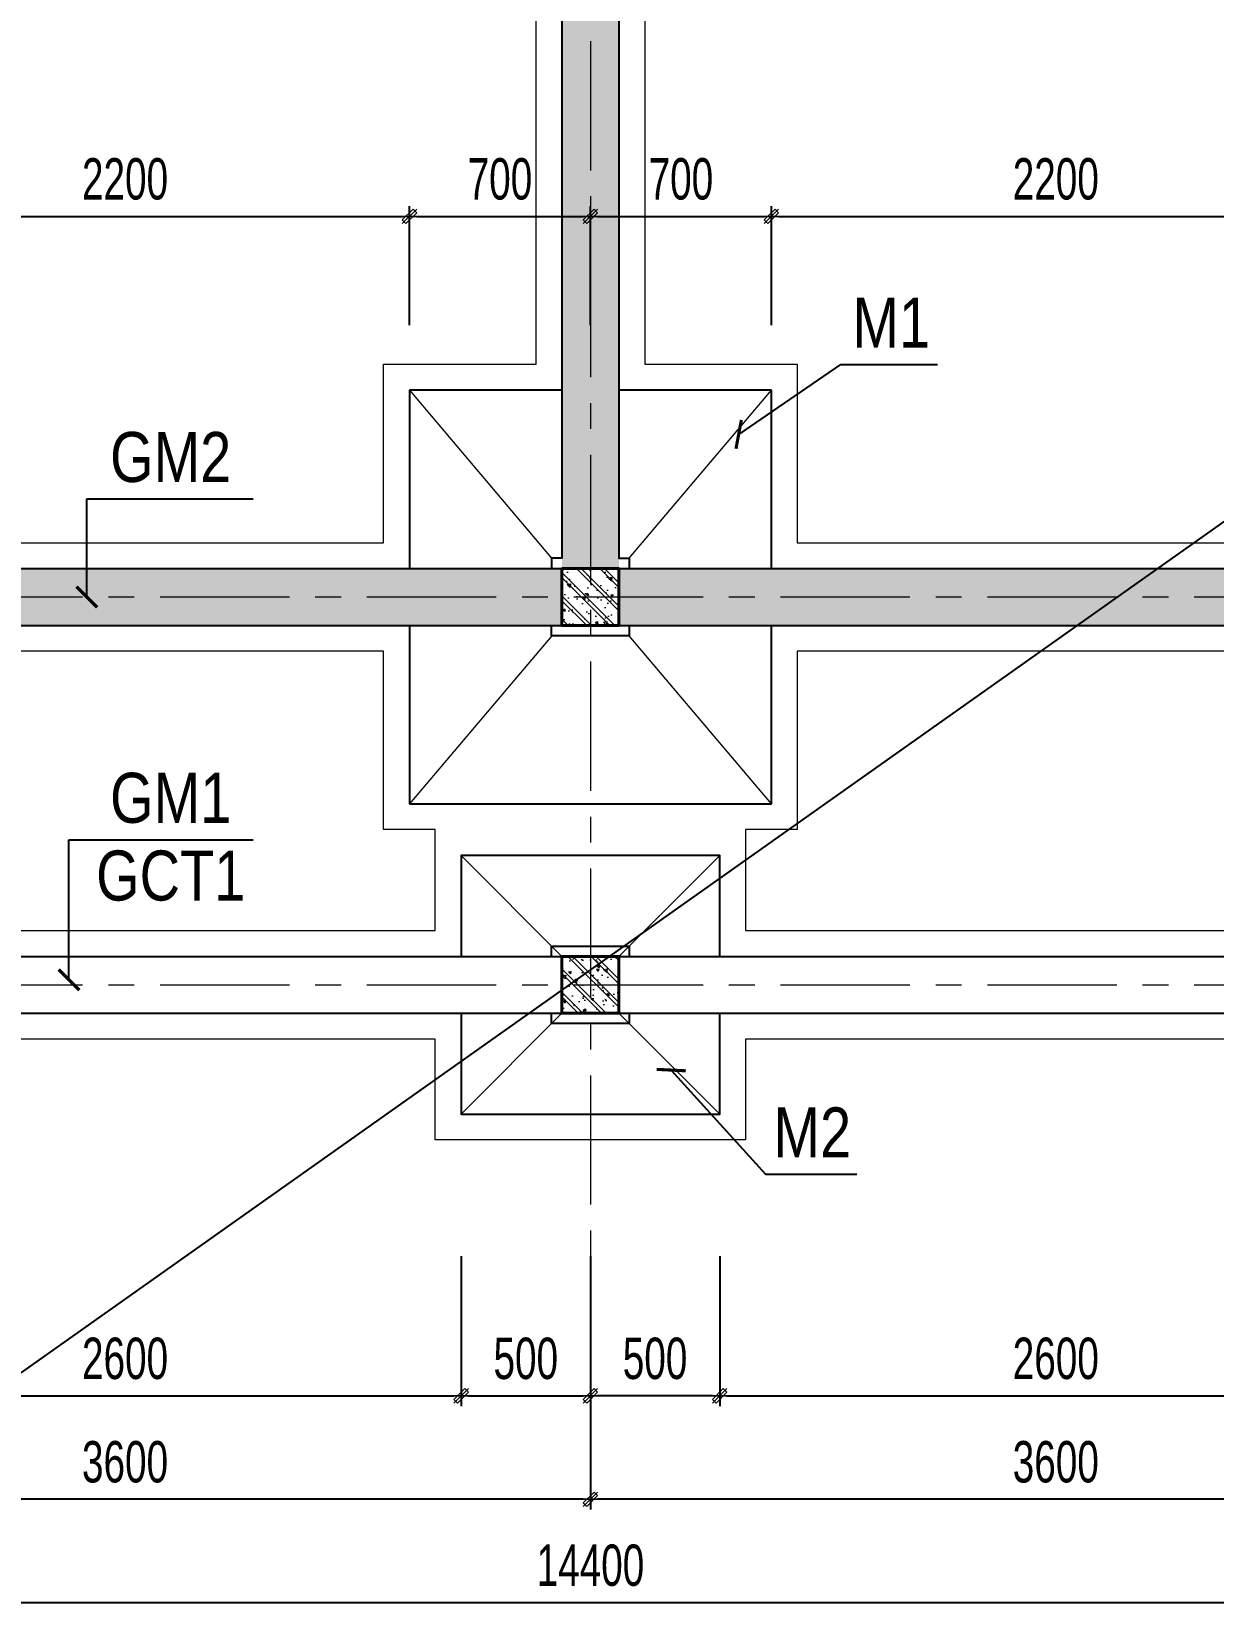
# Model space of a CAD drawing. Header units: millimetres. Extents: x -295047 to 29144, y -724756 to -246879.
# Drawn here: x -160552 to -155983, y -357223 to -351079 of the extents above; entities that cross this region are included whole.
import ezdxf
from ezdxf.enums import TextEntityAlignment as Align

# ---------------------------------------------------------------- set-up
doc = ezdxf.new("R2010")
doc.units = ezdxf.units.MM
doc.header["$MEASUREMENT"] = 0
doc.header["$PDMODE"] = 32
doc.linetypes.add('CENTERX2', pattern=[4, 2.5, -0.5, 0.5, -0.5])
doc.linetypes.add('DASHDOT', pattern=[1, 0.5, -0.25, 0, -0.25])
doc.layers.get('Defpoints').update_dxf_attribs({"color": 1})
doc.layers.add('KCS_Plotter', color=11, linetype='Continuous', plot=False)
for name, color, linetype, lineweight in [('LC Dim', 8, 'Continuous', 18), ('LC Hatch', 252, 'Continuous', 9), ('LC ISO', 153, 'Continuous', 13), ('LC Net dam2', 6, 'Continuous', 40), ('LC Net manh', 219, 'Continuous', 5), ('LC Net thay', 7, 'Continuous', 25), ('LC Net truc', 79, 'DASHDOT', 13), ('LC Text2', 7, 'Continuous', 25)]:
    doc.layers.add(name, color=color, linetype=linetype, lineweight=lineweight)
doc.styles.add('d-dim', font='VHARIALN_1.TTF')
doc.styles.add('HOATBIF', font='hoatbif.shx', dxfattribs={"width": 0.7})
doc.styles.add('T2', font='VHARIAL_1.TTF', dxfattribs={"width": 0.8})
doc.dimstyles.new('1-100', dxfattribs={"dimscale": 100, "dimtxt": 2.5, "dimasz": 0.35, "dimexe": 0.5, "dimexo": 0, "dimgap": 0.8, "dimtad": 1, "dimdec": 0, "dimzin": 0, "dimdsep": 46, "dimtxsty": 'HOATBIF', "dimblk1": 'DOT', "dimblk2": 'DOT', "dimsah": 1, "dimcen": -1, "dimdle": 1, "dimclrd": 256, "dimclre": 256, "dimclrt": 4, "dimadec": 3, "dimazin": 2, "dimtfac": 0.333333, "dimtdec": 0, "dimtix": 1, "dimtmove": 2, "dimatfit": 3, "dimldrblk": 'DOT', "dimfxl": 1, "dimtvp": 0.833333, "dimtolj": 1, "dimtzin": 0, "dimarcsym": 0})
doc.dimstyles.new('Vtk 1-100', dxfattribs={"dimtxt": 220, "dimasz": 80, "dimexe": 80, "dimexo": 0, "dimgap": 50, "dimtad": 1, "dimdec": 0, "dimzin": 0, "dimdsep": 46, "dimtxsty": 'd-dim', "dimblk1": 'ARCHTICK', "dimblk2": 'ARCHTICK', "dimsah": 1, "dimcen": 80, "dimdle": 80, "dimclrd": 256, "dimclre": 256, "dimclrt": 7, "dimadec": 0, "dimazin": 0, "dimtfac": 1, "dimtdec": 0, "dimtix": 1, "dimtmove": 0, "dimatfit": 3, "dimldrblk": 'ARCHTICK', "dimfxl": 1, "dimtolj": 1, "dimtzin": 0, "dimarcsym": 0})

# ---------------------------------------------------------------- blocks, each defined once
blk = doc.blocks.new('DOT')
at = {"layer": 'LC Dim'}
blk.add_line((-3, 0), (3, 0), dxfattribs=at)
at = {"layer": 'LC Dim', "color": 4}
blk.add_line((-1, -1), (1, 1), dxfattribs=at)
blk.add_lwpolyline([(0.5, 1), (-1, -0.5), (-0.5, -1), (1, 0.5)], close=True, dxfattribs=at)
blk = doc.blocks.new('*D172')
at = {"layer": 'Defpoints', "color": 0, "ltscale": 2, "transparency": 16777216}
for p in [(-161491.5, -355814.5), (-158891.5, -355814.5), (-158891.5, -356355.4)]:
    blk.add_point(p, dxfattribs=at)
at = {"layer": 'LC Dim', "lineweight": -2, "ltscale": 2, "transparency": 16777216}
for p, q in [((-161491.5, -355814.5), (-161491.5, -356395.4)), ((-158891.5, -355814.5), (-158891.5, -356395.4)), ((-161463.5, -356355.4), (-158919.5, -356355.4))]:
    blk.add_line(p, q, dxfattribs=at)
at = {"layer": 'LC Dim', "lineweight": -2, "ltscale": 2, "transparency": 16777216, "xscale": 28, "yscale": 28, "zscale": 28, "rotation": 180}
blk.add_blockref('DOT', (-161491.5, -356355.4), dxfattribs=at)
at = {"layer": 'LC Dim', "lineweight": -2, "ltscale": 2, "transparency": 16777216, "xscale": 28, "yscale": 28, "zscale": 28}
blk.add_blockref('DOT', (-158891.5, -356355.4), dxfattribs=at)
at = {"layer": 'LC Dim', "color": 4, "ltscale": 2, "transparency": 16777216, "insert": (-160191.5, -356211.4), "char_height": 160, "attachment_point": 5, "style": 'HOATBIF'}
blk.add_mtext('\\A1;2600', dxfattribs=at)
blk = doc.blocks.new('*D173')
at = {"layer": 'Defpoints', "color": 0, "ltscale": 2, "transparency": 16777216}
for p in [(-158391.5, -355814.5), (-154791.5, -355814.5), (-158391.5, -356755.4)]:
    blk.add_point(p, dxfattribs=at)
at = {"layer": 'LC Dim', "lineweight": -2, "ltscale": 2, "transparency": 16777216}
for p, q in [((-158391.5, -355814.5), (-158391.5, -356795.4)), ((-154791.5, -355814.5), (-154791.5, -356795.4)), ((-154819.5, -356755.4), (-158363.5, -356755.4))]:
    blk.add_line(p, q, dxfattribs=at)
at = {"layer": 'LC Dim', "lineweight": -2, "ltscale": 2, "transparency": 16777216, "xscale": 28, "yscale": 28, "zscale": 28, "rotation": 180}
blk.add_blockref('DOT', (-158391.5, -356755.4), dxfattribs=at)
at = {"layer": 'LC Dim', "lineweight": -2, "ltscale": 2, "transparency": 16777216, "xscale": 28, "yscale": 28, "zscale": 28}
blk.add_blockref('DOT', (-154791.5, -356755.4), dxfattribs=at)
at = {"layer": 'LC Dim', "color": 4, "ltscale": 2, "transparency": 16777216, "insert": (-156591.5, -356611.4), "char_height": 160, "attachment_point": 5, "style": 'HOATBIF'}
blk.add_mtext('\\A1;3600', dxfattribs=at)
blk = doc.blocks.new('*D174')
at = {"layer": 'Defpoints', "color": 0, "ltscale": 2, "transparency": 16777216}
for p in [(-161991.5, -355814.5), (-158391.5, -355814.5), (-161991.5, -356755.4)]:
    blk.add_point(p, dxfattribs=at)
at = {"layer": 'LC Dim', "lineweight": -2, "ltscale": 2, "transparency": 16777216}
for p, q in [((-161991.5, -355814.5), (-161991.5, -356795.4)), ((-158391.5, -355814.5), (-158391.5, -356795.4)), ((-158419.5, -356755.4), (-161963.5, -356755.4))]:
    blk.add_line(p, q, dxfattribs=at)
at = {"layer": 'LC Dim', "lineweight": -2, "ltscale": 2, "transparency": 16777216, "xscale": 28, "yscale": 28, "zscale": 28, "rotation": 180}
blk.add_blockref('DOT', (-161991.5, -356755.4), dxfattribs=at)
at = {"layer": 'LC Dim', "lineweight": -2, "ltscale": 2, "transparency": 16777216, "xscale": 28, "yscale": 28, "zscale": 28}
blk.add_blockref('DOT', (-158391.5, -356755.4), dxfattribs=at)
at = {"layer": 'LC Dim', "color": 4, "ltscale": 2, "transparency": 16777216, "insert": (-160191.5, -356611.4), "char_height": 160, "attachment_point": 5, "style": 'HOATBIF'}
blk.add_mtext('\\A1;3600', dxfattribs=at)
blk = doc.blocks.new('*D176')
at = {"layer": 'Defpoints', "color": 0, "ltscale": 2, "transparency": 16777216}
for p in [(-165591.5, -355814.5), (-151191.5, -355814.5), (-165591.5, -357155.4)]:
    blk.add_point(p, dxfattribs=at)
at = {"layer": 'LC Dim', "lineweight": -2, "ltscale": 2, "transparency": 16777216}
for p, q in [((-165591.5, -355814.5), (-165591.5, -357195.4)), ((-151191.5, -355814.5), (-151191.5, -357195.4)), ((-151219.5, -357155.4), (-165563.5, -357155.4))]:
    blk.add_line(p, q, dxfattribs=at)
at = {"layer": 'LC Dim', "lineweight": -2, "ltscale": 2, "transparency": 16777216, "xscale": 28, "yscale": 28, "zscale": 28, "rotation": 180}
blk.add_blockref('DOT', (-165591.5, -357155.4), dxfattribs=at)
at = {"layer": 'LC Dim', "lineweight": -2, "ltscale": 2, "transparency": 16777216, "xscale": 28, "yscale": 28, "zscale": 28}
blk.add_blockref('DOT', (-151191.5, -357155.4), dxfattribs=at)
at = {"layer": 'LC Dim', "color": 4, "ltscale": 2, "transparency": 16777216, "insert": (-158391.5, -357011.4), "char_height": 160, "attachment_point": 5, "style": 'HOATBIF'}
blk.add_mtext('\\A1;14400', dxfattribs=at)
blk = doc.blocks.new('*D186')
at = {"layer": 'Defpoints', "color": 0, "ltscale": 2, "transparency": 16777216}
for p in [(-158891.5, -355814.5), (-158391.5, -355814.5), (-158391.5, -356355.4)]:
    blk.add_point(p, dxfattribs=at)
at = {"layer": 'LC Dim', "lineweight": -2, "ltscale": 2, "transparency": 16777216}
for p, q in [((-158891.5, -355814.5), (-158891.5, -356395.4)), ((-158391.5, -355814.5), (-158391.5, -356395.4)), ((-158863.5, -356355.4), (-158419.5, -356355.4))]:
    blk.add_line(p, q, dxfattribs=at)
at = {"layer": 'LC Dim', "lineweight": -2, "ltscale": 2, "transparency": 16777216, "xscale": 28, "yscale": 28, "zscale": 28, "rotation": 180}
blk.add_blockref('DOT', (-158891.5, -356355.4), dxfattribs=at)
at = {"layer": 'LC Dim', "lineweight": -2, "ltscale": 2, "transparency": 16777216, "xscale": 28, "yscale": 28, "zscale": 28}
blk.add_blockref('DOT', (-158391.5, -356355.4), dxfattribs=at)
at = {"layer": 'LC Dim', "color": 4, "ltscale": 2, "transparency": 16777216, "insert": (-158641.5, -356211.4), "char_height": 160, "attachment_point": 5, "style": 'HOATBIF'}
blk.add_mtext('\\A1;500', dxfattribs=at)
blk = doc.blocks.new('A$C244B5B27')
at = {"layer": 'LC Hatch'}
h = blk.add_hatch(dxfattribs=at)
h.set_pattern_fill('CHAU-01', color=256, scale=15, pattern_type=2)
h.set_pattern_definition([(50, (-1043319.22, 434015.82), (107.5890274, -9.41282), [11.25, -123.75]), (355, (-1043319.22, 434015.82), (-20.8127, 112.82882), [9, -99]), (100.4514, (-1043310.25, 434015.04), (86.776407, 103.415931), [9.561029, -105.171317]), (46.1842, (-1043319.22, 434045.82), (160.086157, -24.827852), [16.875, -185.625]), (96.6356, (-1043305.88, 434043.75), (140.199406, 146.11768), [14.341543, -157.75695]), (351.1842, (-1043319.22, 434045.82), (140.199292, 146.11779), [13.5, -148.5]), (21, (-1043304.22, 434038.32), (89.536058, -60.3928336), [11.25, -123.75]), (326, (-1043304.22, 434038.32), (36.4973, 108.772507), [9, -99]), (71.4514, (-1043296.76, 434033.29), (126.033394, 48.3795745), [9.561029, -105.171317]), (37.5, (-1043319.22, 434015.823), (1.8239783, 49.9340781), [0, -97.8, 0, -100.5, 0, -99.375]), (7.5, (-1043319.22, 434015.82), (39.4604306, 59.1617568), [0, -57.3, 0, -95.55, 0, -37.875]), (327.5, (-1043352.67, 434015.823), (80.0733654, -3.3832308), [0, -37.5, 0, -117, 0, -155.25]), (317.5, (-1043367.67, 434015.82), (87.4779254, 15.0157473), [0, -48.75, 0, -77.7, 0, -110.25]), (45, (-1043319.22, 434015.82), (-45.0780573, 45.0780573), []), (45, (-1043319.22, 434034.2), (-45.0780573, 45.0780573), [])])
h.paths.add_polyline_path([(110, 110), (-110, 110), (-110, -110), (110, -110)])
at = {"layer": 'LC Net dam2'}
blk.add_lwpolyline([(-110, -110), (110, -110), (110, 110), (-110, 110)], close=True, dxfattribs=at)
blk = doc.blocks.new('_ArchTick')
at = {"color": 0, "linetype": 'ByBlock', "const_width": 0.15}
blk.add_lwpolyline([(-0.5, -0.5), (0.5, 0.5)], dxfattribs=at)
blk = doc.blocks.new('*D208')
at = {"layer": 'Defpoints', "color": 0, "ltscale": 2, "transparency": 16777216}
for p in [(-158391.5, -351793.4), (-159091.5, -352214), (-158391.5, -352214)]:
    blk.add_point(p, dxfattribs=at)
at = {"layer": 'LC Dim', "lineweight": -2, "ltscale": 2, "transparency": 16777216}
for p, q in [((-159091.5, -352214), (-159091.5, -351753.4)), ((-158391.5, -352214), (-158391.5, -351753.4)), ((-159063.5, -351793.4), (-158419.5, -351793.4))]:
    blk.add_line(p, q, dxfattribs=at)
at = {"layer": 'LC Dim', "lineweight": -2, "ltscale": 2, "transparency": 16777216, "xscale": 28, "yscale": 28, "zscale": 28, "rotation": 180}
blk.add_blockref('DOT', (-159091.5, -351793.4), dxfattribs=at)
at = {"layer": 'LC Dim', "lineweight": -2, "ltscale": 2, "transparency": 16777216, "xscale": 28, "yscale": 28, "zscale": 28}
blk.add_blockref('DOT', (-158391.5, -351793.4), dxfattribs=at)
at = {"layer": 'LC Dim', "color": 4, "ltscale": 2, "transparency": 16777216, "insert": (-158741.5, -351649.4), "char_height": 160, "attachment_point": 5, "style": 'HOATBIF'}
blk.add_mtext('\\A1;700', dxfattribs=at)
blk = doc.blocks.new('*D209')
at = {"layer": 'Defpoints', "color": 0, "ltscale": 2, "transparency": 16777216}
for p in [(-157691.5, -351793.4), (-158391.5, -352214), (-157691.5, -352214)]:
    blk.add_point(p, dxfattribs=at)
at = {"layer": 'LC Dim', "lineweight": -2, "ltscale": 2, "transparency": 16777216}
for p, q in [((-158391.5, -352214), (-158391.5, -351753.4)), ((-157691.5, -352214), (-157691.5, -351753.4)), ((-158363.5, -351793.4), (-157719.5, -351793.4))]:
    blk.add_line(p, q, dxfattribs=at)
at = {"layer": 'LC Dim', "lineweight": -2, "ltscale": 2, "transparency": 16777216, "xscale": 28, "yscale": 28, "zscale": 28, "rotation": 180}
blk.add_blockref('DOT', (-158391.5, -351793.4), dxfattribs=at)
at = {"layer": 'LC Dim', "lineweight": -2, "ltscale": 2, "transparency": 16777216, "xscale": 28, "yscale": 28, "zscale": 28}
blk.add_blockref('DOT', (-157691.5, -351793.4), dxfattribs=at)
at = {"layer": 'LC Dim', "color": 4, "ltscale": 2, "transparency": 16777216, "insert": (-158041.5, -351649.4), "char_height": 160, "attachment_point": 5, "style": 'HOATBIF'}
blk.add_mtext('\\A1;700', dxfattribs=at)
blk = doc.blocks.new('*D226')
at = {"layer": 'Defpoints', "color": 0, "ltscale": 2, "transparency": 16777216}
for p in [(-158391.5, -355814.5), (-157891.5, -355814.5), (-158391.5, -356355.4)]:
    blk.add_point(p, dxfattribs=at)
at = {"layer": 'LC Dim', "lineweight": -2, "ltscale": 2, "transparency": 16777216}
for p, q in [((-158391.5, -355814.5), (-158391.5, -356395.4)), ((-157891.5, -355814.5), (-157891.5, -356395.4)), ((-157919.5, -356355.4), (-158363.5, -356355.4))]:
    blk.add_line(p, q, dxfattribs=at)
at = {"layer": 'LC Dim', "lineweight": -2, "ltscale": 2, "transparency": 16777216, "xscale": 28, "yscale": 28, "zscale": 28, "rotation": 180}
blk.add_blockref('DOT', (-158391.5, -356355.4), dxfattribs=at)
at = {"layer": 'LC Dim', "lineweight": -2, "ltscale": 2, "transparency": 16777216, "xscale": 28, "yscale": 28, "zscale": 28}
blk.add_blockref('DOT', (-157891.5, -356355.4), dxfattribs=at)
at = {"layer": 'LC Dim', "color": 4, "ltscale": 2, "transparency": 16777216, "insert": (-158141.5, -356211.4), "char_height": 160, "attachment_point": 5, "style": 'HOATBIF'}
blk.add_mtext('\\A1;500', dxfattribs=at)
blk = doc.blocks.new('*D223')
at = {"layer": 'Defpoints', "color": 0, "ltscale": 2, "transparency": 16777216}
for p in [(-159091.5, -351793.4), (-161291.5, -352214), (-159091.5, -352214)]:
    blk.add_point(p, dxfattribs=at)
at = {"layer": 'LC Dim', "lineweight": -2, "ltscale": 2, "transparency": 16777216}
for p, q in [((-161291.5, -352214), (-161291.5, -351753.4)), ((-159091.5, -352214), (-159091.5, -351753.4)), ((-161263.5, -351793.4), (-159119.5, -351793.4))]:
    blk.add_line(p, q, dxfattribs=at)
at = {"layer": 'LC Dim', "lineweight": -2, "ltscale": 2, "transparency": 16777216, "xscale": 28, "yscale": 28, "zscale": 28, "rotation": 180}
blk.add_blockref('DOT', (-161291.5, -351793.4), dxfattribs=at)
at = {"layer": 'LC Dim', "lineweight": -2, "ltscale": 2, "transparency": 16777216, "xscale": 28, "yscale": 28, "zscale": 28}
blk.add_blockref('DOT', (-159091.5, -351793.4), dxfattribs=at)
at = {"layer": 'LC Dim', "color": 4, "ltscale": 2, "transparency": 16777216, "insert": (-160191.5, -351649.4), "char_height": 160, "attachment_point": 5, "style": 'HOATBIF'}
blk.add_mtext('\\A1;2200', dxfattribs=at)
blk = doc.blocks.new('*D224')
at = {"layer": 'Defpoints', "color": 0, "ltscale": 2, "transparency": 16777216}
for p in [(-155491.5, -351793.4), (-157691.5, -352214), (-155491.5, -352214)]:
    blk.add_point(p, dxfattribs=at)
at = {"layer": 'LC Dim', "lineweight": -2, "ltscale": 2, "transparency": 16777216}
for p, q in [((-157691.5, -352214), (-157691.5, -351753.4)), ((-155491.5, -352214), (-155491.5, -351753.4)), ((-157663.5, -351793.4), (-155519.5, -351793.4))]:
    blk.add_line(p, q, dxfattribs=at)
at = {"layer": 'LC Dim', "lineweight": -2, "ltscale": 2, "transparency": 16777216, "xscale": 28, "yscale": 28, "zscale": 28, "rotation": 180}
blk.add_blockref('DOT', (-157691.5, -351793.4), dxfattribs=at)
at = {"layer": 'LC Dim', "lineweight": -2, "ltscale": 2, "transparency": 16777216, "xscale": 28, "yscale": 28, "zscale": 28}
blk.add_blockref('DOT', (-155491.5, -351793.4), dxfattribs=at)
at = {"layer": 'LC Dim', "color": 4, "ltscale": 2, "transparency": 16777216, "insert": (-156591.5, -351649.4), "char_height": 160, "attachment_point": 5, "style": 'HOATBIF'}
blk.add_mtext('\\A1;2200', dxfattribs=at)
blk = doc.blocks.new('*D54')
at = {"layer": 'Defpoints', "color": 0, "ltscale": 2, "transparency": 16777216}
for p in [(-157891.5, -355814.5), (-155291.5, -355814.5), (-155291.5, -356355.4)]:
    blk.add_point(p, dxfattribs=at)
at = {"layer": 'LC Dim', "lineweight": -2, "ltscale": 2, "transparency": 16777216}
for p, q in [((-157891.5, -355814.5), (-157891.5, -356395.4)), ((-155291.5, -355814.5), (-155291.5, -356395.4)), ((-157863.5, -356355.4), (-155319.5, -356355.4))]:
    blk.add_line(p, q, dxfattribs=at)
at = {"layer": 'LC Dim', "lineweight": -2, "ltscale": 2, "transparency": 16777216, "xscale": 28, "yscale": 28, "zscale": 28, "rotation": 180}
blk.add_blockref('DOT', (-157891.5, -356355.4), dxfattribs=at)
at = {"layer": 'LC Dim', "lineweight": -2, "ltscale": 2, "transparency": 16777216, "xscale": 28, "yscale": 28, "zscale": 28}
blk.add_blockref('DOT', (-155291.5, -356355.4), dxfattribs=at)
at = {"layer": 'LC Dim', "color": 4, "ltscale": 2, "transparency": 16777216, "insert": (-156591.5, -356211.4), "char_height": 160, "attachment_point": 5, "style": 'HOATBIF'}
blk.add_mtext('\\A1;2600', dxfattribs=at)

msp = doc.modelspace()

# ---------------------------------------------------------------- hatches: boundary and pattern name
at = {"layer": 'LC Hatch', "ltscale": 2}
h = msp.add_hatch(dxfattribs=at)
h.set_pattern_fill('BTCT', color=256, scale=30, angle=90)
h.set_pattern_definition([(140, (-429493.14, -272078.44), (18.82564, 215.17805), [22.5, -247.5]), (85, (-429493.14, -272078.44), (-225.65764, -41.6254), [18, -198]), (190.4514, (-429491.58, -272060.5), (-206.83186, 173.55281), [19.12206, -210.34263]), (136.1842, (-429553.14, -272078.44), (49.6557, 320.17231), [33.75, -371.25]), (186.6356, (-429549, -272051.75), (-292.23536, 280.3988), [28.6831, -315.5139]), (81.1842, (-429553.14, -272078.44), (-292.23558, 280.3986), [27, -297]), (111, (-429538.14, -272048.44), (120.78567, 179.07212), [22.5, -247.5]), (56, (-429538.14, -272048.44), (-217.54501, 72.9946), [18, -198]), (161.4514, (-429528.08, -272033.51), (-96.75915, 252.06679), [19.12206, -210.34263]), (127.5, (-429493.145, -272078.435), (-99.868156, 3.647957), [0, -195.6, 0, -201, 0, -198.75]), (97.5, (-429493.14, -272078.44), (-118.323514, 78.92086), [0, -114.6, 0, -191.1, 0, -75.75]), (57.5, (-429493.145, -272145.335), (6.766462, 160.14673), [0, -75, 0, -234, 0, -310.5]), (47.5, (-429493.14, -272175.34), (-30.031495, 174.95585), [0, -97.5, 0, -155.4, 0, -220.5]), (135, (-429493.14, -272078.44), (-79.549513, -79.549513), []), (135, (-429493.14, -272025.4), (-79.549513, -79.549513), [])])
h.paths.add_polyline_path([(-158501.5, -350155.5), (-158281.5, -350155.5), (-158281.5, -347375.5), (-158501.5, -347375.5)])
h.paths.add_polyline_path([(-158501.5, -353155.5), (-158281.5, -353155.5), (-158281.5, -353155.5), (-158501.5, -353155.5)])
h.paths.add_polyline_path([(-158501.5, -353155.5), (-158281.5, -353155.5), (-158281.5, -350375.5), (-158501.5, -350375.5)])
h = msp.add_hatch(dxfattribs=at)
h.set_pattern_fill('BTCT', color=256, scale=30)
h.set_pattern_definition([(50, (-80204.45, -82163.83), (215.17805, -18.82564), [22.5, -247.5]), (355, (-80204.45, -82163.83), (-41.6254, 225.65764), [18, -198]), (100.4514, (-80186.52, -82165.4), (173.55281, 206.83186), [19.12206, -210.34263]), (46.1842, (-80204.45, -82103.83), (320.17231, -49.6557), [33.75, -371.25]), (96.6356, (-80177.77, -82107.97), (280.3988, 292.23536), [28.6831, -315.5139]), (351.1842, (-80204.45, -82103.83), (280.3986, 292.23558), [27, -297]), (21, (-80174.45, -82118.83), (179.07212, -120.78567), [22.5, -247.5]), (326, (-80174.45, -82118.83), (72.9946, 217.54501), [18, -198]), (71.4514, (-80159.53, -82128.9), (252.06679, 96.75915), [19.12206, -210.34263]), (37.5, (-80204.45, -82163.83), (3.647957, 99.868156), [0, -195.6, 0, -201, 0, -198.75]), (7.5, (-80204.45, -82163.83), (78.92086, 118.323514), [0, -114.6, 0, -191.1, 0, -75.75]), (327.5, (-80271.35, -82163.83), (160.14673, -6.766462), [0, -75, 0, -234, 0, -310.5]), (317.5, (-80301.35, -82163.83), (174.95585, 30.031495), [0, -97.5, 0, -155.4, 0, -220.5]), (45, (-80204.45, -82163.83), (-79.549513, 79.549513), []), (45, (-80151.42, -82163.83), (-79.549513, 79.549513), [])])
h.paths.add_polyline_path([(-158501.5, -353375.5), (-158501.5, -353155.5), (-161881.5, -353155.5), (-161881.5, -353375.5)])
h.paths.add_polyline_path([(-158281.5, -353155.5), (-158281.5, -353375.5), (-151301.5, -353375.5), (-151301.5, -353155.5)])
h.paths.add_polyline_path([(-162101.5, -353375.5), (-162101.5, -353155.5), (-165481.5, -353155.5), (-165481.5, -353375.5)])

# ---------------------------------------------------------------- linework, layer by layer
at = {"layer": 'KCS_Plotter', "ltscale": 2}
msp.add_line((-170984.2, -363613.3), (-144104.2, -344605.3), dxfattribs=at)
at = {"layer": 'LC Net manh', "ltscale": 2}
for p, q in [((-159091.5, -352465.5), (-158541.5, -353115.5)), ((-158241.5, -353115.5), (-157691.5, -352465.5)), ((-158541.2, -353415.5), (-159091.5, -354065.5)), ((-157691.5, -354065.5), (-158241.8, -353415.5)), ((-159191.5, -353475.5), (-161191.5, -353475.5)), ((-159191.5, -354165.5), (-159191.5, -353475.5)), ((-157591.5, -353475.5), (-157591.5, -354165.5)), ((-158991.5, -354165.5), (-159191.5, -354165.5)), ((-158991.5, -354555.5), (-158991.5, -354165.5)), ((-157791.5, -354165.5), (-157791.5, -354555.5)), ((-157591.5, -354165.5), (-157791.5, -354165.5)), ((-158501.5, -354655.5), (-158891.5, -354265.5)), ((-158281.5, -354655.5), (-157891.5, -354265.5)), ((-161391.5, -354555.5), (-158991.5, -354555.5)), ((-157791.5, -354555.5), (-155391.5, -354555.5)), ((-158891.5, -355265.5), (-158501.5, -354875.5)), ((-158281.5, -354875.5), (-157891.5, -355265.5))]:
    msp.add_line(p, q, dxfattribs=at)
for points in [[(-161991.5, -352365.5), (-161191.5, -352365.5), (-161191.5, -353055.5), (-159191.5, -353055.5), (-159191.5, -352365.5), (-158601.5, -352365.5), (-158601.5, -350765.5), (-158891.5, -350765.5), (-158891.5, -349765.5), (-158601.5, -349765.5), (-158601.5, -348265.5), (-159191.5, -348265.5), (-159191.5, -347475.5), (-161191.5, -347475.5), (-161191.5, -348165.5), (-161991.5, -348165.5)], [(-155591.5, -347475.5), (-157591.5, -347475.5), (-157591.5, -348265.5), (-158181.5, -348265.5), (-158181.5, -349765.5), (-157891.5, -349765.5), (-157891.5, -350765.5), (-158181.5, -350765.5), (-158181.5, -352365.5)], [(-158181.5, -352365.5), (-157591.5, -352365.5), (-157591.5, -353055.5), (-155591.5, -353055.5)], [(-155391.5, -354555.5), (-155391.5, -354165.5), (-155591.5, -354165.5), (-155591.5, -353475.5), (-157591.5, -353475.5)], [(-154901.5, -355365.5), (-155391.5, -355365.5), (-155391.5, -354975.5), (-157791.5, -354975.5), (-157791.5, -355365.5), (-158991.5, -355365.5), (-158991.5, -354975.5), (-161391.5, -354975.5), (-161391.5, -355365.5), (-162001.5, -355365.5), (-162001.5, -355365.5), (-162591.5, -355365.5)]]:
    msp.add_lwpolyline(points, dxfattribs=at)
at = {"layer": 'LC Net thay', "ltscale": 2}
for p, q in [((-159091.5, -352465.5), (-159091.5, -353155.5)), ((-158501.5, -352465.5), (-159091.5, -352465.5)), ((-157691.5, -352465.5), (-158281.5, -352465.5)), ((-157691.5, -353155.5), (-157691.5, -352465.5)), ((-159091.5, -353375.5), (-159091.5, -354065.5)), ((-157691.5, -354065.5), (-157691.5, -353375.5)), ((-159091.5, -354065.5), (-157691.5, -354065.5))]:
    msp.add_line(p, q, dxfattribs=at)
at = {"layer": 'LC Net thay'}
for p, q in [((-165481.5, -353155.5), (-151301.5, -353155.5)), ((-165481.5, -353375.5), (-151301.5, -353375.5)), ((-161881.5, -354655.5), (-151301.5, -354655.5)), ((-161881.5, -354875.5), (-151301.5, -354875.5)), ((-157601.5, -354875.5), (-151301.5, -354875.5))]:
    msp.add_line(p, q, dxfattribs=at)
for points in [[(-158541.5, -347375.5), (-158541.5, -347415.5), (-158501.5, -347415.5), (-158501.5, -353115.5), (-158541.5, -353115.5), (-158541.5, -353155.5)], [(-158241.5, -347375.5), (-158241.5, -347415.5), (-158281.5, -347415.5), (-158281.5, -353115.5), (-158241.5, -353115.5), (-158241.5, -353155.5)], [(-158501.5, -353415.5), (-158541.5, -353415.5), (-158541.5, -353375.5)], [(-158241.5, -353375.5), (-158241.5, -353415.5), (-158501.5, -353415.5)], [(-158501.5, -354265.5), (-158891.5, -354265.5), (-158891.5, -354655.5)], [(-157891.5, -354640.5), (-157891.5, -354265.5), (-158501.5, -354265.5)], [(-158541.5, -354655.5), (-158541.5, -354615.5), (-158281.5, -354615.5)], [(-158281.5, -354615.5), (-158241.5, -354615.5), (-158241.5, -354655.5)], [(-158281.5, -354875.5), (-158281.5, -354875.5), (-158501.5, -354875.5), (-158501.5, -354655.5), (-158281.5, -354655.5)], [(-157891.5, -354655.5), (-157891.5, -354640.5)], [(-158891.5, -354875.5), (-158891.5, -355265.5), (-158501.5, -355265.5)], [(-158501.5, -354915.5), (-158541.5, -354915.5), (-158541.5, -354875.5)], [(-158501.5, -355265.5), (-157891.5, -355265.5), (-157891.5, -354875.5)], [(-158241.5, -354875.5), (-158241.5, -354915.5), (-158501.5, -354915.5)]]:
    msp.add_lwpolyline(points, dxfattribs=at)
for points in [[(-158501.5, -353155.5), (-158281.5, -353155.5), (-158281.5, -353375.5), (-158501.5, -353375.5)], [(-158501.5, -354655.5), (-158281.5, -354655.5), (-158281.5, -354875.5), (-158501.5, -354875.5)]]:
    msp.add_lwpolyline(points, close=True, dxfattribs=at)
at = {"layer": 'LC Net truc', "linetype": 'CENTERX2', "ltscale": 200}
for p, q in [((-158391.5, -346315.7), (-158391.5, -356780.9)), ((-158391.5, -346315.7), (-158391.5, -356780.9)), ((-168056, -353265.5), (-149461.7, -353265.5)), ((-168056, -354765.5), (-149461.7, -354765.5))]:
    msp.add_line(p, q, dxfattribs=at)

# ---------------------------------------------------------------- block references
at = {"layer": 'LC Hatch', "xscale": -1, "rotation": 180}
for p in [(-158391.5, -353265.5), (-158391.5, -354765.5)]:
    msp.add_blockref('A$C244B5B27', p, dxfattribs=at)

# ---------------------------------------------------------------- texts
at = {"layer": 'LC Text2', "style": 'T2', "width": 0.8}
for s, p in [('M1', (-157227.6, -352300.8)), ('gm2', (-160015, -352820.8)), ('gm1', (-160015, -354139.1)), ('gct1', (-160015, -354439.7)), ('M2', (-157533.3, -355433.3))]:
    msp.add_text(s, height=193.55, dxfattribs=at).set_placement(p, align=Align.CENTER)

# ---------------------------------------------------------------- dimensions: what is measured, and where the dimension line sits
at = {"layer": 'LC Dim', "ltscale": 2}
for base, p1, p2, picture, middle in [((-159091.5, -351793.4), (-161291.5, -352214), (-159091.5, -352214), '*D223', (-160191.5, -351649.4)), ((-158391.5, -351793.4), (-159091.5, -352214), (-158391.5, -352214), '*D208', (-158741.5, -351649.4)), ((-157691.5, -351793.4), (-158391.5, -352214), (-157691.5, -352214), '*D209', (-158041.5, -351649.4)), ((-155491.5, -351793.4), (-157691.5, -352214), (-155491.5, -352214), '*D224', (-156591.5, -351649.4)), ((-165591.5, -357155.4), (-151191.5, -355814.5), (-165591.5, -355814.5), '*D176', (-158391.5, -357011.4)), ((-161991.5, -356755.4), (-158391.5, -355814.5), (-161991.5, -355814.5), '*D174', (-160191.5, -356611.4)), ((-158891.5, -356355.4), (-161491.5, -355814.5), (-158891.5, -355814.5), '*D172', (-160191.5, -356211.4)), ((-158391.5, -356355.4), (-158891.5, -355814.5), (-158391.5, -355814.5), '*D186', (-158641.5, -356211.4)), ((-158391.5, -356755.4), (-154791.5, -355814.5), (-158391.5, -355814.5), '*D173', (-156591.5, -356611.4))]:
    dim = msp.add_linear_dim(base=base, p1=p1, p2=p2, dimstyle='1-100', override={"dimscale": 80, "dimtxt": 2}, dxfattribs=at)
    dim.commit()
    dim.dimension.update_dxf_attribs({"geometry": picture, "text_midpoint": middle})
for base, p2, picture, middle in [((-158391.5, -356355.4), (-158391.5, -355814.5), '*D226', (-158141.5, -356211.4)), ((-155291.5, -356355.4), (-155291.5, -355814.5), '*D54', (-156591.5, -356211.4))]:
    dim = msp.add_linear_dim(base=base, p1=(-157891.5, -355814.5), p2=p2, angle=180, dimstyle='1-100', override={"dimscale": 80, "dimtxt": 2}, dxfattribs=at)
    dim.commit()
    dim.dimension.update_dxf_attribs({"geometry": picture, "text_midpoint": middle})

# ---------------------------------------------------------------- leaders
at = {"layer": 'LC ISO'}
for points in [[(-157818.1, -352636.5), (-157422.6, -352366.2), (-157048.9, -352366.2)], [(-160339.4, -353265.5), (-160339.4, -352886.2), (-159696.5, -352886.2)], [(-160408.4, -354746.2), (-160408.4, -354204.4), (-159696.5, -354204.4)], [(-158079, -355095.4), (-157714.7, -355497.7), (-157361, -355497.7)]]:
    msp.add_leader(points, dimstyle='Vtk 1-100', override={"dimtad": 0}, dxfattribs=at)

doc.saveas('drawing.dxf')
